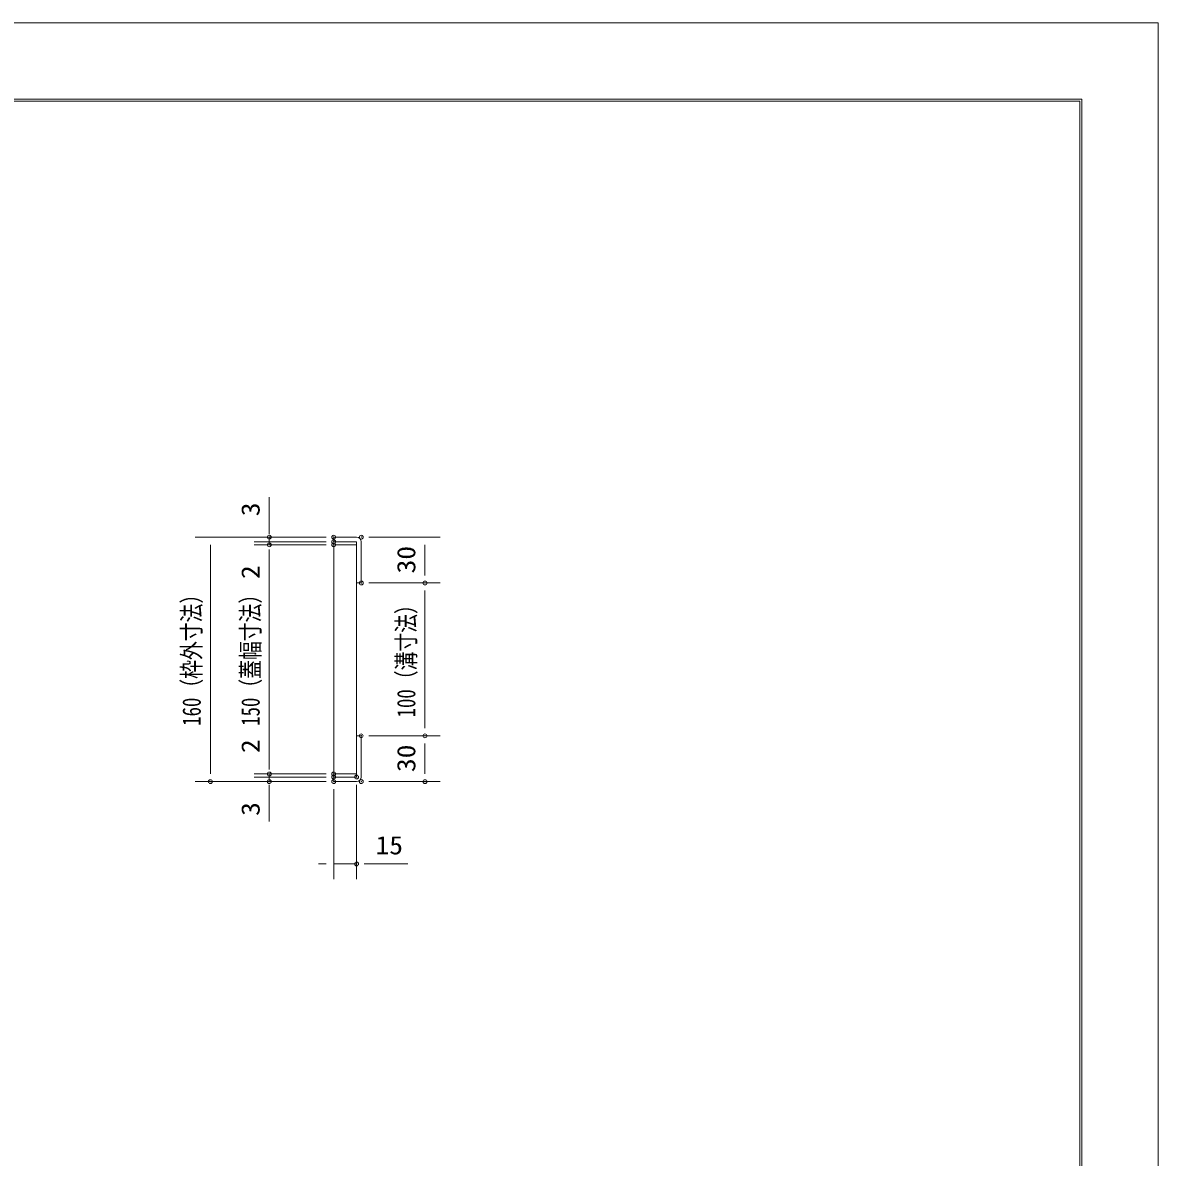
# Model space of a CAD drawing. Units: millimetres, scale not verified. Extents: x -1050 to 1050, y -742 to 742.
# Drawn here: x 307 to 1050, y 0 to 742 of the extents above; entities that cross this region are included whole.
import ezdxf
from ezdxf.enums import TextEntityAlignment as Align

# ---------------------------------------------------------------- set-up
doc = ezdxf.new("R2010")
doc.units = ezdxf.units.MM
doc.header["$LTSCALE"] = 5
doc.header["$PDMODE"] = 32
doc.header["$PDSIZE"] = 2.5
for name, color, linetype, lineweight in [('0-0_7-図\u3000枠', 4, 'Continuous', 9), ('0-1_寸法注釈', 2, 'Continuous', 9), ('0-3_DEFPOINTS', 134, 'Continuous', 9), ('0-5_枠', 7, 'Continuous', 9), ('0-8_蓋', 5, 'Continuous', 9)]:
    doc.layers.add(name, color=color, linetype=linetype, lineweight=lineweight)
doc.styles.add('ＭＳ ゴシック', font='')
doc.styles.get('ＭＳ ゴシック').set_extended_font_data('MS Gothic')

msp = doc.modelspace()

# ---------------------------------------------------------------- linework, layer by layer
at = {"layer": '0-0_7-図\u3000枠'}
for p in [(-973.75, 691.25), (998.75, -691.25)]:
    msp.add_line(p, (998.75, 691.25), dxfattribs=at)
msp.add_lwpolyline([(-975, 692.5), (1000, 692.5), (1000, -692.5)], dxfattribs=at)
at = {"layer": '0-1_寸法注釈'}
for p, q in [((468.357, 410.84), (468.357, 431.953)), ((468.357, 407.84), (468.357, 412.84)), ((505.493, 405.84), (419.802, 405.84)), ((505.493, 405.84), (458.357, 405.84)), ((505.493, 402.84), (458.357, 402.84)), ((505.493, 402.84), (458.357, 402.84)), ((468.357, 402.84), (468.357, 405.84)), ((468.357, 402.84), (468.357, 400.84)), ((533.54, 405.84), (580.227, 405.84)), ((429.802, 400.84), (429.802, 250.84)), ((505.493, 400.84), (458.357, 400.84)), ((505.493, 400.84), (458.357, 400.84)), ((468.357, 397.84), (468.357, 392.84)), ((468.357, 395.84), (468.357, 255.84)), ((468.357, 395.84), (468.357, 374.727)), ((570.227, 400.84), (570.227, 380.84)), ((533.54, 375.84), (580.227, 375.84)), ((533.54, 375.84), (580.227, 375.84)), ((570.227, 370.84), (570.227, 280.84)), ((468.357, 255.84), (468.357, 276.953)), ((533.493, 275.84), (580.227, 275.84)), ((533.493, 275.84), (580.227, 275.84)), ((570.227, 270.84), (570.227, 250.84)), ((468.357, 253.84), (468.357, 258.84)), ((505.493, 245.84), (419.802, 245.84)), ((505.493, 250.84), (458.357, 250.84)), ((505.493, 250.84), (458.357, 250.84)), ((505.493, 248.84), (458.357, 248.84)), ((505.493, 248.84), (458.357, 248.84)), ((505.493, 245.84), (458.357, 245.84)), ((468.357, 248.84), (468.357, 250.84)), ((468.357, 248.84), (468.357, 245.84)), ((533.54, 245.84), (580.227, 245.84)), ((468.357, 243.84), (468.357, 238.84)), ((468.357, 240.84), (468.357, 219.727)), ((510.493, 240.84), (510.493, 181.954)), ((525.493, 243.84), (525.493, 181.954)), ((505.493, 191.954), (500.493, 191.954)), ((510.493, 191.954), (525.493, 191.954)), ((530.493, 191.954), (559.03, 191.954))]:
    msp.add_line(p, q, dxfattribs=at)
at = {"layer": '0-3_DEFPOINTS'}
msp.add_lwpolyline([(-1050, -742.5), (-1050, 742.5), (1050, 742.5), (1050, -742.5)], close=True, dxfattribs=at)
for p in [(468.357, 405.84), (468.357, 400.84), (510.493, 405.84), (510.493, 405.84), (510.493, 402.84), (510.493, 400.84), (528.54, 405.84), (528.54, 375.84), (570.227, 375.84), (528.493, 275.84), (570.227, 275.84), (429.802, 245.84), (468.357, 250.84), (468.357, 245.84), (510.493, 250.84), (510.493, 248.84), (510.493, 248.84), (510.493, 245.84), (510.493, 245.84), (525.493, 248.84), (528.54, 245.84), (570.227, 245.84), (525.493, 191.954)]:
    msp.add_point(p, dxfattribs=at)
at = {"layer": '0-5_枠'}
for p, q in [((510.493, 405.84), (525.493, 405.84)), ((510.493, 402.84), (510.493, 405.84)), ((525.493, 402.84), (510.493, 402.84)), ((525.493, 375.84), (525.493, 402.84)), ((528.493, 375.84), (528.493, 402.84)), ((525.493, 375.84), (528.493, 375.84)), ((525.493, 275.84), (525.493, 248.84)), ((525.493, 275.84), (528.493, 275.84)), ((528.493, 275.84), (528.493, 248.84)), ((525.493, 248.84), (510.493, 248.84)), ((510.493, 248.84), (510.493, 245.84)), ((510.493, 245.84), (525.493, 245.84))]:
    msp.add_line(p, q, dxfattribs=at)
for centre, start, end in [((525.493, 402.84), 0, 90), ((525.493, 248.84), 270, 0)]:
    msp.add_arc(centre, 3, start, end, dxfattribs=at)
at = {"layer": '0-8_蓋'}
for p, q in [((510.493, 400.84), (510.493, 250.84)), ((510.493, 400.84), (525.493, 400.84)), ((525.493, 400.84), (525.493, 250.84)), ((525.493, 250.84), (510.493, 250.84))]:
    msp.add_line(p, q, dxfattribs=at)
at = {"layer": '0-8_蓋', "color": 7}
for p in [(510.493, 400.84), (510.493, 250.84)]:
    msp.add_point(p, dxfattribs=at)

# ---------------------------------------------------------------- texts
at = {"layer": '0-1_寸法注釈', "color": 7, "style": 'ＭＳ ゴシック'}
for s, height, width, p in [('3', 12.02, 1.1, (465.67, 419.53)), ('30', 12.02, 1.1, (567.54, 382.107)), ('2', 12.02, 1.1, (465.67, 378.417)), ('160（枠外寸法）', 12.03, 0.75, (427.115, 282.392)), ('150（蓋幅寸法）', 12.03, 0.75, (465.67, 282.392)), ('100（溝寸法）', 12.03, 0.75, (567.54, 287.894)), ('2', 12.02, 1.1, (465.67, 264.53)), ('30', 12.02, 1.1, (567.54, 252.107)), ('3', 12.02, 1.1, (465.67, 223.417))]:
    msp.add_text(s, height=height, rotation=90, dxfattribs=dict(at, width=width)).set_placement(p, align=Align.BOTTOM_LEFT)
at = {"layer": '0-1_寸法注釈', "color": 7, "style": 'ＭＳ ゴシック', "width": 1.1}
msp.add_text('15', height=12.02, dxfattribs=at).set_placement((537.873, 194.641), align=Align.BOTTOM_LEFT)

doc.saveas('drawing.dxf')
